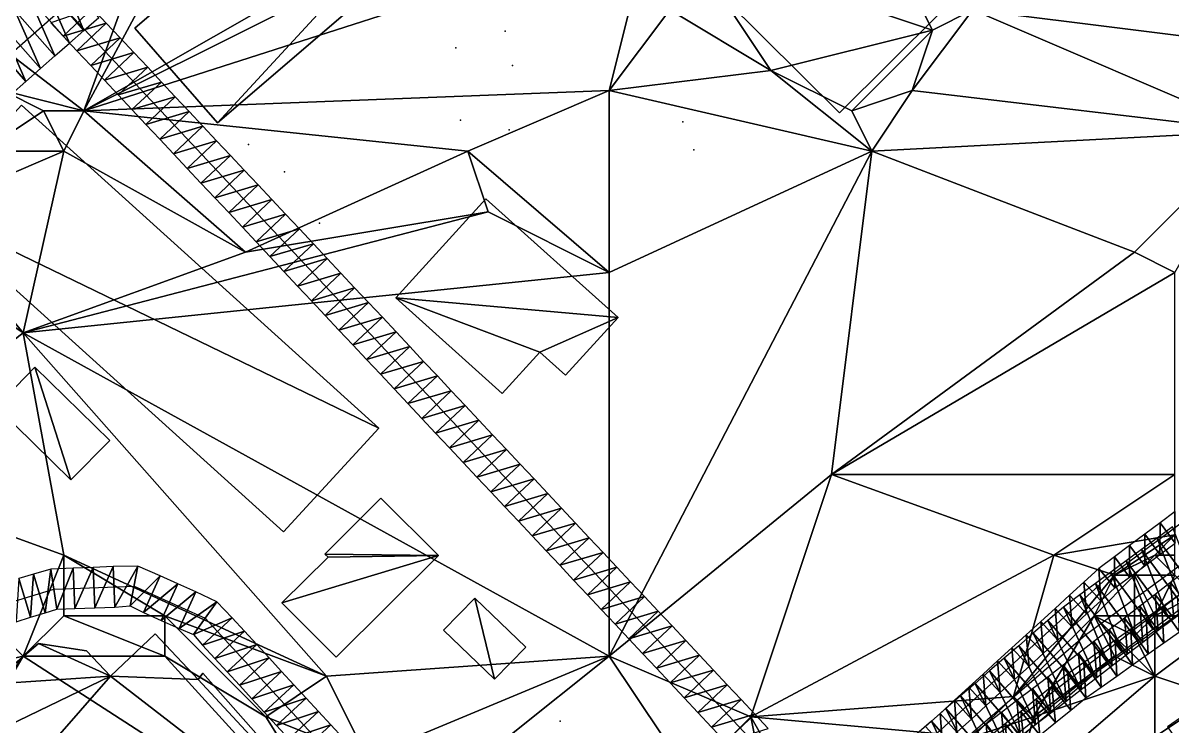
# Model space of a CAD drawing. Header units: metres. Extents: x -1103 to 901, y -902 to 905.
# Drawn here: x -534 to -420.3, y 9.1 to 78.7 of the extents above; entities that cross this region are included whole.
import ezdxf

# ---------------------------------------------------------------- set-up
doc = ezdxf.new("R2010")
doc.units = ezdxf.units.M
for name, color, linetype in [('OSM_BUILDING_FOOTPRINTS', 7, 'CONTINUOUS'), ('OSM_BUILDING_ROOFS', 1, 'CONTINUOUS'), ('OSM_BUILDING_WALLS', 8, 'CONTINUOUS'), ('OSM_PATH_AXES', 30, 'CONTINUOUS'), ('OSM_PATH_SURFACE', 30, 'CONTINUOUS'), ('OSM_ROAD_AXES', 2, 'CONTINUOUS'), ('OSM_ROAD_SURFACE', 9, 'CONTINUOUS'), ('OSM_TERRAIN', 3, 'CONTINUOUS'), ('OSM_TREES', 3, 'CONTINUOUS')]:
    doc.layers.add(name, color=color, linetype=linetype)

msp = doc.modelspace()

# ---------------------------------------------------------------- linework, layer by layer
at = {"layer": 'OSM_BUILDING_FOOTPRINTS'}
for points in [[(-522.95, 78.2, 11.95), (-442.31, 147.39, 11.95), (-434.38, 138.27, 11.95), (-438.12, 135.07, 11.95), (-439.99, 137.23, 11.95), (-448.22, 130.17, 11.95), (-436.09, 116.23, 11.95), (-447.84, 106.15, 11.95), (-452.9, 111.98, 11.95), (-450.34, 114.18, 11.95), (-451.71, 115.75, 11.95), (-453.99, 113.8, 11.95), (-457.71, 118.08, 11.95), (-476.11, 102.28, 11.95), (-472.52, 98.16, 11.95), (-479.51, 92.16, 11.95), (-482.96, 96.12, 11.95), (-514.79, 68.82, 11.95), (-522.95, 78.2, 11.95)], [(-453.21, 69.81, 13.24), (-468.44, 84.97, 13.24), (-458.51, 94.82, 13.24), (-443.28, 79.66, 13.24), (-453.21, 69.81, 13.24)], [(-534.18, 70.55, 12.48), (-498.82, 38.57, 12.48), (-508.25, 28.3, 12.48), (-543.6, 60.27, 12.48), (-534.18, 70.55, 12.48)], [(-488.23, 61.28, 12.89), (-475.13, 49.52, 12.89), (-480.32, 43.81, 12.89), (-482.88, 46.11, 12.89), (-486.61, 42.02, 12.89), (-497.14, 51.48, 12.89), (-488.23, 61.28, 12.89)], [(-536.7, 40.7, 12.96), (-532.85, 44.6, 12.96), (-525.44, 37.34, 12.96), (-529.3, 33.46, 12.96), (-536.7, 40.7, 12.96)], [(-498.6, 31.63, 13), (-492.89, 25.95, 13), (-503.04, 15.91, 13), (-508.4, 21.26, 13), (-503.83, 25.8, 13), (-504.16, 26.11, 13), (-498.6, 31.63, 13)], [(-492.4, 18.58, 13), (-489.31, 21.75, 13), (-484.26, 16.9, 13), (-487.35, 13.73, 13), (-492.4, 18.58, 13)], [(-516.68, 13.67, 13.57), (-516.23, 14.32, 13.57), (-495.73, -8.89, 13.57), (-517.86, -27.79, 13.57), (-541.62, -0.64, 13.57), (-536.65, 3.7, 13.57), (-535.71, 2.64, 13.57), (-534.06, 4.08, 13.57), (-537.62, 8.09, 13.57), (-537.2, 13.23, 13.57), (-532.5, 17.24, 13.57), (-527.75, 16.53, 13.57), (-525.36, 14.02, 13.57), (-520.93, 18.19, 13.57), (-516.68, 13.67, 13.57)]]:
    msp.add_polyline3d(points, close=True, dxfattribs=at)
at = {"layer": 'OSM_BUILDING_ROOFS'}
for points in [[(-442.31, 147.39, 20.35), (-522.95, 78.2, 20.35), (-514.79, 68.82, 20.35)], [(-442.31, 147.39, 20.35), (-514.79, 68.82, 20.35), (-482.96, 96.12, 20.35)], [(-468.44, 84.97, 18.44), (-453.21, 69.81, 18.44), (-443.28, 79.66, 18.44)], [(-498.82, 38.57, 24.08), (-534.18, 70.55, 24.08), (-543.6, 60.27, 24.08)], [(-475.13, 49.52, 24.49), (-488.23, 61.28, 24.49), (-497.14, 51.48, 24.49)], [(-498.82, 38.57, 24.08), (-543.6, 60.27, 24.08), (-508.25, 28.3, 24.08)], [(-497.14, 51.48, 24.49), (-486.61, 42.02, 24.49), (-482.88, 46.11, 24.49)], [(-482.88, 46.11, 24.49), (-475.13, 49.52, 24.49), (-497.14, 51.48, 24.49)], [(-482.88, 46.11, 24.49), (-480.32, 43.81, 24.49), (-475.13, 49.52, 24.49)], [(-532.85, 44.6, 22.96), (-536.7, 40.7, 22.96), (-529.3, 33.46, 22.96)], [(-532.85, 44.6, 22.96), (-529.3, 33.46, 22.96), (-525.44, 37.34, 22.96)], [(-492.89, 25.95, 18.2), (-498.6, 31.63, 18.2), (-504.16, 26.11, 18.2)], [(-492.89, 25.95, 18.2), (-503.83, 25.8, 18.2), (-508.4, 21.26, 18.2)], [(-492.89, 25.95, 18.2), (-508.4, 21.26, 18.2), (-503.04, 15.91, 18.2)], [(-492.89, 25.95, 18.2), (-504.16, 26.11, 18.2), (-503.83, 25.8, 18.2)], [(-489.31, 21.75, 18.2), (-492.4, 18.58, 18.2), (-487.35, 13.73, 18.2)], [(-489.31, 21.75, 18.2), (-487.35, 13.73, 18.2), (-484.26, 16.9, 18.2)], [(-408.41, 2.37, 17.95), (-394.68, 19.44, 17.95), (-436.42, -4.21, 17.95)], [(-525.36, 14.02, 21.98), (-532.5, 17.24, 21.98), (-537.2, 13.23, 21.98)], [(-525.36, 14.02, 21.98), (-527.75, 16.53, 21.98), (-532.5, 17.24, 21.98)], [(-516.68, 13.67, 21.98), (-520.93, 18.19, 21.98), (-525.36, 14.02, 21.98)], [(-525.36, 14.02, 21.98), (-537.2, 13.23, 21.98), (-537.62, 8.09, 21.98)], [(-525.36, 14.02, 21.98), (-537.62, 8.09, 21.98), (-534.06, 4.08, 21.98)], [(-495.73, -8.89, 21.98), (-525.36, 14.02, 21.98), (-534.06, 4.08, 21.98)], [(-495.73, -8.89, 21.98), (-516.68, 13.67, 21.98), (-525.36, 14.02, 21.98)], [(-495.73, -8.89, 21.98), (-516.23, 14.32, 21.98), (-516.68, 13.67, 21.98)]]:
    msp.add_3dface(points, dxfattribs=at)
at = {"layer": 'OSM_BUILDING_WALLS'}
for points in [[(-442.31, 147.39, 11.95), (-522.95, 78.2, 11.95), (-522.95, 78.2, 20.35)], [(-442.31, 147.39, 11.95), (-522.95, 78.2, 20.35), (-442.31, 147.39, 20.35)], [(-514.79, 68.82, 11.95), (-482.96, 96.12, 11.95), (-482.96, 96.12, 20.35)], [(-514.79, 68.82, 11.95), (-482.96, 96.12, 20.35), (-514.79, 68.82, 20.35)], [(-468.44, 84.97, 13.24), (-453.21, 69.81, 13.24), (-453.21, 69.81, 18.44)], [(-468.44, 84.97, 13.24), (-453.21, 69.81, 18.44), (-468.44, 84.97, 18.44)], [(-453.21, 69.81, 13.24), (-443.28, 79.66, 13.24), (-443.28, 79.66, 18.44)], [(-453.21, 69.81, 13.24), (-443.28, 79.66, 18.44), (-453.21, 69.81, 18.44)], [(-522.95, 78.2, 11.95), (-514.79, 68.82, 11.95), (-514.79, 68.82, 20.35)], [(-522.95, 78.2, 11.95), (-514.79, 68.82, 20.35), (-522.95, 78.2, 20.35)], [(-498.82, 38.57, 12.48), (-534.18, 70.55, 12.48), (-534.18, 70.55, 24.08)], [(-498.82, 38.57, 12.48), (-534.18, 70.55, 24.08), (-498.82, 38.57, 24.08)], [(-488.23, 61.28, 12.89), (-497.14, 51.48, 12.89), (-497.14, 51.48, 24.49)], [(-488.23, 61.28, 12.89), (-497.14, 51.48, 24.49), (-488.23, 61.28, 24.49)], [(-475.13, 49.52, 12.89), (-488.23, 61.28, 12.89), (-488.23, 61.28, 24.49)], [(-475.13, 49.52, 12.89), (-488.23, 61.28, 24.49), (-475.13, 49.52, 24.49)], [(-543.6, 60.27, 12.48), (-508.25, 28.3, 12.48), (-508.25, 28.3, 24.08)], [(-543.6, 60.27, 12.48), (-508.25, 28.3, 24.08), (-543.6, 60.27, 24.08)], [(-497.14, 51.48, 12.89), (-486.61, 42.02, 12.89), (-486.61, 42.02, 24.49)], [(-497.14, 51.48, 12.89), (-486.61, 42.02, 24.49), (-497.14, 51.48, 24.49)], [(-480.32, 43.81, 12.89), (-475.13, 49.52, 12.89), (-475.13, 49.52, 24.49)], [(-480.32, 43.81, 12.89), (-475.13, 49.52, 24.49), (-480.32, 43.81, 24.49)], [(-486.61, 42.02, 12.89), (-482.88, 46.11, 12.89), (-482.88, 46.11, 24.49)], [(-486.61, 42.02, 12.89), (-482.88, 46.11, 24.49), (-486.61, 42.02, 24.49)], [(-482.88, 46.11, 12.89), (-480.32, 43.81, 12.89), (-480.32, 43.81, 24.49)], [(-482.88, 46.11, 12.89), (-480.32, 43.81, 24.49), (-482.88, 46.11, 24.49)], [(-532.85, 44.6, 12.96), (-536.7, 40.7, 12.96), (-536.7, 40.7, 22.96)], [(-532.85, 44.6, 12.96), (-536.7, 40.7, 22.96), (-532.85, 44.6, 22.96)], [(-525.44, 37.34, 12.96), (-532.85, 44.6, 12.96), (-532.85, 44.6, 22.96)], [(-525.44, 37.34, 12.96), (-532.85, 44.6, 22.96), (-525.44, 37.34, 22.96)], [(-536.7, 40.7, 12.96), (-529.3, 33.46, 12.96), (-529.3, 33.46, 22.96)], [(-536.7, 40.7, 12.96), (-529.3, 33.46, 22.96), (-536.7, 40.7, 22.96)], [(-508.25, 28.3, 12.48), (-498.82, 38.57, 12.48), (-498.82, 38.57, 24.08)], [(-508.25, 28.3, 12.48), (-498.82, 38.57, 24.08), (-508.25, 28.3, 24.08)], [(-529.3, 33.46, 12.96), (-525.44, 37.34, 12.96), (-525.44, 37.34, 22.96)], [(-529.3, 33.46, 12.96), (-525.44, 37.34, 22.96), (-529.3, 33.46, 22.96)], [(-498.6, 31.63, 13), (-504.16, 26.11, 13), (-504.16, 26.11, 18.2)], [(-498.6, 31.63, 13), (-504.16, 26.11, 18.2), (-498.6, 31.63, 18.2)], [(-492.89, 25.95, 13), (-498.6, 31.63, 13), (-498.6, 31.63, 18.2)], [(-492.89, 25.95, 13), (-498.6, 31.63, 18.2), (-492.89, 25.95, 18.2)], [(-503.83, 25.8, 13), (-508.4, 21.26, 13), (-508.4, 21.26, 18.2)], [(-503.83, 25.8, 13), (-508.4, 21.26, 18.2), (-503.83, 25.8, 18.2)], [(-504.16, 26.11, 13), (-503.83, 25.8, 13), (-503.83, 25.8, 18.2)], [(-504.16, 26.11, 13), (-503.83, 25.8, 18.2), (-504.16, 26.11, 18.2)], [(-503.04, 15.91, 13), (-492.89, 25.95, 13), (-492.89, 25.95, 18.2)], [(-503.04, 15.91, 13), (-492.89, 25.95, 18.2), (-503.04, 15.91, 18.2)], [(-489.31, 21.75, 13), (-492.4, 18.58, 13), (-492.4, 18.58, 18.2)], [(-489.31, 21.75, 13), (-492.4, 18.58, 18.2), (-489.31, 21.75, 18.2)], [(-484.26, 16.9, 13), (-489.31, 21.75, 13), (-489.31, 21.75, 18.2)], [(-484.26, 16.9, 13), (-489.31, 21.75, 18.2), (-484.26, 16.9, 18.2)], [(-508.4, 21.26, 13), (-503.04, 15.91, 13), (-503.04, 15.91, 18.2)], [(-508.4, 21.26, 13), (-503.04, 15.91, 18.2), (-508.4, 21.26, 18.2)], [(-394.68, 19.44, 12.75), (-436.42, -4.21, 12.75), (-436.42, -4.21, 17.95)], [(-394.68, 19.44, 12.75), (-436.42, -4.21, 17.95), (-394.68, 19.44, 17.95)], [(-492.4, 18.58, 13), (-487.35, 13.73, 13), (-487.35, 13.73, 18.2)], [(-492.4, 18.58, 13), (-487.35, 13.73, 18.2), (-492.4, 18.58, 18.2)], [(-532.5, 17.24, 13.57), (-537.2, 13.23, 13.57), (-537.2, 13.23, 21.98)], [(-532.5, 17.24, 13.57), (-537.2, 13.23, 21.98), (-532.5, 17.24, 21.98)], [(-527.75, 16.53, 13.57), (-532.5, 17.24, 13.57), (-532.5, 17.24, 21.98)], [(-527.75, 16.53, 13.57), (-532.5, 17.24, 21.98), (-527.75, 16.53, 21.98)], [(-520.93, 18.19, 13.57), (-525.36, 14.02, 13.57), (-525.36, 14.02, 21.98)], [(-520.93, 18.19, 13.57), (-525.36, 14.02, 21.98), (-520.93, 18.19, 21.98)], [(-516.68, 13.67, 13.57), (-520.93, 18.19, 13.57), (-520.93, 18.19, 21.98)], [(-516.68, 13.67, 13.57), (-520.93, 18.19, 21.98), (-516.68, 13.67, 21.98)], [(-525.36, 14.02, 13.57), (-527.75, 16.53, 13.57), (-527.75, 16.53, 21.98)], [(-525.36, 14.02, 13.57), (-527.75, 16.53, 21.98), (-525.36, 14.02, 21.98)], [(-487.35, 13.73, 13), (-484.26, 16.9, 13), (-484.26, 16.9, 18.2)], [(-487.35, 13.73, 13), (-484.26, 16.9, 18.2), (-487.35, 13.73, 18.2)], [(-516.23, 14.32, 13.57), (-516.68, 13.67, 13.57), (-516.68, 13.67, 21.98)], [(-516.23, 14.32, 13.57), (-516.68, 13.67, 21.98), (-516.23, 14.32, 21.98)], [(-495.73, -8.89, 13.57), (-516.23, 14.32, 13.57), (-516.23, 14.32, 21.98)], [(-495.73, -8.89, 13.57), (-516.23, 14.32, 21.98), (-495.73, -8.89, 21.98)]]:
    msp.add_3dface(points, dxfattribs=at)
at = {"layer": 'OSM_PATH_AXES'}
msp.add_polyline3d([(-548.51, -72.53, 13.4), (-535.73, -72.07, 13.83), (-525.97, -64.33, 14.43), (-516.05, -57.01, 14.82), (-494.29, -38.33, 14.57), (-489.23, -33.99, 14.71), (-467.8, -14.57, 15.04), (-453.21, -0.57, 15.33), (-448.12, 4.19, 15.8), (-426.75, 23.71, 18.02), (-407.18, 38.26, 20.32), (-396.51, 48.05, 20.42), (-373.48, 68.11, 17.37), (-369.84, 66.99, 16.96), (-364.45, 59.15, 16.18), (-341.8, 70.06, 13.16)], dxfattribs=at)
at = {"layer": 'OSM_PATH_SURFACE'}
for points in [[(-419.98, 27.18, 18.9), (-419.97, 30.31, 19.36), (-421.47, 29.19, 19.12)], [(-421.49, 26.06, 18.72), (-421.47, 29.19, 19.12), (-422.98, 28.07, 18.88)], [(-421.49, 26.06, 18.72), (-419.98, 27.18, 18.9), (-421.47, 29.19, 19.12)], [(-422.99, 24.95, 18.39), (-422.98, 28.07, 18.88), (-424.49, 26.95, 18.64)], [(-422.99, 24.95, 18.39), (-421.49, 26.06, 18.72), (-422.98, 28.07, 18.88)], [(-424.5, 23.82, 18.03), (-424.49, 26.95, 18.64), (-425.99, 25.83, 18.39)], [(-424.5, 23.82, 18.03), (-422.99, 24.95, 18.39), (-424.49, 26.95, 18.64)], [(-425.95, 22.75, 17.91), (-425.99, 25.83, 18.39), (-427.55, 24.67, 18.14)], [(-425.95, 22.75, 17.91), (-424.5, 23.82, 18.03), (-425.99, 25.83, 18.39)], [(-427.33, 21.48, 17.76), (-427.55, 24.67, 18.14), (-429.02, 23.33, 17.96)], [(-427.33, 21.48, 17.76), (-425.95, 22.75, 17.91), (-427.55, 24.67, 18.14)], [(-428.76, 20.18, 17.66), (-429.02, 23.33, 17.96), (-430.44, 22.03, 17.8)], [(-428.76, 20.18, 17.66), (-427.33, 21.48, 17.76), (-429.02, 23.33, 17.96)], [(-430.18, 18.88, 17.56), (-430.44, 22.03, 17.8), (-431.87, 20.73, 17.64)], [(-430.18, 18.88, 17.56), (-428.76, 20.18, 17.66), (-430.44, 22.03, 17.8)], [(-431.61, 17.58, 17.42), (-431.87, 20.73, 17.64), (-433.29, 19.43, 17.47)], [(-431.61, 17.58, 17.42), (-430.18, 18.88, 17.56), (-431.87, 20.73, 17.64)], [(-433.03, 16.28, 17.25), (-433.29, 19.43, 17.47), (-434.72, 18.12, 17.31)], [(-433.03, 16.28, 17.25), (-431.61, 17.58, 17.42), (-433.29, 19.43, 17.47)], [(-434.45, 14.98, 17.09), (-434.72, 18.12, 17.31), (-436.14, 16.82, 17.16)], [(-434.45, 14.98, 17.09), (-433.03, 16.28, 17.25), (-434.72, 18.12, 17.31)], [(-435.88, 13.68, 16.93), (-436.14, 16.82, 17.16), (-437.56, 15.52, 17)], [(-435.88, 13.68, 16.93), (-434.45, 14.98, 17.09), (-436.14, 16.82, 17.16)], [(-437.3, 12.38, 16.77), (-437.56, 15.52, 17), (-438.99, 14.22, 16.84)], [(-437.3, 12.38, 16.77), (-435.88, 13.68, 16.93), (-437.56, 15.52, 17)], [(-438.73, 11.07, 16.64), (-438.99, 14.22, 16.84), (-440.41, 12.92, 16.69)], [(-438.73, 11.07, 16.64), (-437.3, 12.38, 16.77), (-438.99, 14.22, 16.84)], [(-440.15, 9.77, 16.51), (-440.41, 12.92, 16.69), (-441.84, 11.62, 16.53)], [(-440.15, 9.77, 16.51), (-438.73, 11.07, 16.64), (-440.41, 12.92, 16.69)], [(-441.58, 8.47, 16.38), (-441.84, 11.62, 16.53), (-443.26, 10.32, 16.4)], [(-441.58, 8.47, 16.38), (-440.15, 9.77, 16.51), (-441.84, 11.62, 16.53)], [(-443, 7.17, 16.25), (-443.26, 10.32, 16.4), (-444.69, 9.02, 16.28)], [(-443, 7.17, 16.25), (-441.58, 8.47, 16.38), (-443.26, 10.32, 16.4)], [(-419.12, 10.11, 16.14), (-420.73, 8.99, 16.03), (-419.31, 6.93, 15.96)]]:
    msp.add_3dface(points, dxfattribs=at)
at = {"layer": 'OSM_ROAD_AXES'}
for points in [[(-442.15, 156.58, 13.49), (-452.39, 147.75, 13.94), (-489.98, 114.88, 14.14), (-529.97, 80.22, 14.08), (-551.54, 61.32, 13.99), (-625.73, -3.3, 14.55)], [(-568.43, 108.56, 15.08), (-552.22, 95.65, 14.29), (-529.97, 80.22, 14.08), (-461.68, 7.43, 15.48), (-453.21, -0.57, 15.33), (-451.89, -1.8, 15.32), (-451.08, -2.58, 15.32)], [(-695.41, -235.67, 11.15), (-620.45, -163.06, 12.95), (-614.42, -157.35, 13.24), (-570.89, -116.19, 10.76), (-535.42, -82.49, 12.65), (-529.87, -79.48, 12.67), (-493.32, -39.56, 14.48), (-451.89, -1.8, 15.32), (-428.86, 18.12, 17.34), (-402.91, 37.22, 20.81)], [(-548.73, -73.82, 13.3), (-543.33, -78.6, 13.02), (-529.87, -79.48, 12.67), (-512.74, -62.23, 13.92), (-493.82, -44.8, 14.01), (-465.73, -18.07, 15.01), (-446.6, -0.56, 15.63), (-429.71, 13.06, 17.18), (-414.23, 24, 18.47)], [(-418, 23.25, 18.52), (-448.42, -0.11, 15.56), (-451.08, -2.58, 15.32), (-492.45, -40.9, 14.36), (-515.34, -62.09, 13.9), (-523.29, -69.45, 13.52), (-529.87, -79.48, 12.67), (-535.42, -82.49, 12.65), (-540.51, -81.86, 12.86), (-546.34, -77.05, 13), (-553.11, -70.32, 14.11)], [(-515.39, -34.47, 15.97), (-519.92, -34.28, 15.98), (-523.11, -33.4, 15.95), (-527.41, -30.08, 15.91), (-542.01, -12.42, 15.91), (-544.24, -7.62, 15.94), (-545.79, 1.14, 15.72), (-546.68, 6.72, 15.8), (-545.8, 11.16, 15.87), (-542.53, 16.09, 15.84), (-536.75, 20.88, 15.7), (-530.97, 22.64, 15.57), (-523.03, 22.93, 15.3), (-516, 19.76, 15.2), (-505.02, 7.84, 15.4), (-495.46, -2.7, 15.84), (-489.76, -8.74, 15.91), (-483.98, -15.28, 15.77)]]:
    msp.add_polyline3d(points, dxfattribs=at)
at = {"layer": 'OSM_ROAD_SURFACE'}
for points in [[(-530.46, 83.77, 14.12), (-531.94, 82.48, 14.12), (-528, 77.96, 14.14)], [(-530.46, 83.77, 14.12), (-528, 77.96, 14.14), (-526.52, 79.24, 14.13)], [(-531.94, 82.48, 14.12), (-533.39, 81.22, 14.13), (-529.43, 76.7, 14.15)], [(-531.94, 82.48, 14.12), (-529.43, 76.7, 14.15), (-528, 77.96, 14.14)], [(-533.39, 81.22, 14.13), (-534.82, 79.95, 14.14), (-530.87, 75.44, 14.16)], [(-533.39, 81.22, 14.13), (-530.87, 75.44, 14.16), (-529.43, 76.7, 14.15)], [(-534.82, 79.95, 14.14), (-536.26, 78.69, 14.14), (-532.31, 74.18, 14.16)], [(-534.82, 79.95, 14.14), (-532.31, 74.18, 14.16), (-530.87, 75.44, 14.16)], [(-531.28, 78.71, 14.14), (-530.06, 77.39, 14.15), (-527.15, 80.13, 14.13)], [(-530.06, 77.39, 14.15), (-525.78, 78.68, 14.14), (-527.15, 80.13, 14.13)], [(-536.26, 78.69, 14.14), (-537.7, 77.44, 14.15), (-533.75, 72.92, 14.13)], [(-536.26, 78.69, 14.14), (-533.75, 72.92, 14.13), (-532.31, 74.18, 14.16)], [(-530.06, 77.39, 14.15), (-528.7, 75.94, 14.15), (-525.78, 78.68, 14.14)], [(-528.7, 75.94, 14.15), (-524.41, 77.22, 14.18), (-525.78, 78.68, 14.14)], [(-537.7, 77.44, 14.15), (-535.18, 71.66, 14.16), (-533.75, 72.92, 14.13)], [(-528.7, 75.94, 14.15), (-527.33, 74.48, 14.16), (-524.41, 77.22, 14.18)], [(-527.33, 74.48, 14.16), (-523.05, 75.77, 14.18), (-524.41, 77.22, 14.18)], [(-527.33, 74.48, 14.16), (-525.97, 73.03, 14.19), (-523.05, 75.77, 14.18)], [(-525.97, 73.03, 14.19), (-521.68, 74.31, 14.17), (-523.05, 75.77, 14.18)], [(-525.97, 73.03, 14.19), (-524.6, 71.57, 14.18), (-521.68, 74.31, 14.17)], [(-524.6, 71.57, 14.18), (-520.32, 72.85, 14.18), (-521.68, 74.31, 14.17)], [(-524.6, 71.57, 14.18), (-523.24, 70.12, 14.17), (-520.32, 72.85, 14.18)], [(-523.24, 70.12, 14.17), (-518.95, 71.4, 14.17), (-520.32, 72.85, 14.18)], [(-523.24, 70.12, 14.17), (-521.87, 68.66, 14.23), (-518.95, 71.4, 14.17)], [(-521.87, 68.66, 14.23), (-517.59, 69.94, 14.17), (-518.95, 71.4, 14.17)], [(-521.87, 68.66, 14.23), (-520.5, 67.2, 14.29), (-517.59, 69.94, 14.17)], [(-520.5, 67.2, 14.29), (-516.22, 68.49, 14.23), (-517.59, 69.94, 14.17)], [(-520.5, 67.2, 14.29), (-519.14, 65.75, 14.35), (-516.22, 68.49, 14.23)], [(-519.14, 65.75, 14.35), (-514.86, 67.03, 14.29), (-516.22, 68.49, 14.23)], [(-519.14, 65.75, 14.35), (-517.77, 64.29, 14.41), (-514.86, 67.03, 14.29)], [(-517.77, 64.29, 14.41), (-513.49, 65.57, 14.35), (-514.86, 67.03, 14.29)], [(-517.77, 64.29, 14.41), (-516.41, 62.84, 14.47), (-513.49, 65.57, 14.35)], [(-516.41, 62.84, 14.47), (-512.12, 64.12, 14.41), (-513.49, 65.57, 14.35)], [(-516.41, 62.84, 14.47), (-515.04, 61.38, 14.53), (-512.12, 64.12, 14.41)], [(-515.04, 61.38, 14.53), (-510.76, 62.66, 14.47), (-512.12, 64.12, 14.41)], [(-515.04, 61.38, 14.53), (-513.67, 59.93, 14.59), (-510.76, 62.66, 14.47)], [(-513.67, 59.93, 14.59), (-509.39, 61.21, 14.53), (-510.76, 62.66, 14.47)], [(-513.67, 59.93, 14.59), (-512.31, 58.47, 14.65), (-509.39, 61.21, 14.53)], [(-512.31, 58.47, 14.65), (-508.03, 59.75, 14.59), (-509.39, 61.21, 14.53)], [(-512.31, 58.47, 14.65), (-510.94, 57.01, 14.71), (-508.03, 59.75, 14.59)], [(-510.94, 57.01, 14.71), (-506.66, 58.3, 14.66), (-508.03, 59.75, 14.59)], [(-510.94, 57.01, 14.71), (-509.58, 55.56, 14.87), (-506.66, 58.3, 14.66)], [(-509.58, 55.56, 14.87), (-505.29, 56.84, 14.86), (-506.66, 58.3, 14.66)], [(-509.58, 55.56, 14.87), (-508.21, 54.1, 14.99), (-505.29, 56.84, 14.86)], [(-508.21, 54.1, 14.99), (-503.93, 55.38, 15), (-505.29, 56.84, 14.86)], [(-508.21, 54.1, 14.99), (-506.85, 52.65, 14.98), (-503.93, 55.38, 15)], [(-506.85, 52.65, 14.98), (-502.56, 53.93, 14.98), (-503.93, 55.38, 15)], [(-506.85, 52.65, 14.98), (-505.48, 51.19, 14.97), (-502.56, 53.93, 14.98)], [(-505.48, 51.19, 14.97), (-501.2, 52.47, 14.97), (-502.56, 53.93, 14.98)], [(-505.48, 51.19, 14.97), (-504.11, 49.73, 14.97), (-501.2, 52.47, 14.97)], [(-504.11, 49.73, 14.97), (-499.83, 51.02, 14.97), (-501.2, 52.47, 14.97)], [(-504.11, 49.73, 14.97), (-502.75, 48.28, 14.97), (-499.83, 51.02, 14.97)], [(-502.75, 48.28, 14.97), (-498.46, 49.56, 14.97), (-499.83, 51.02, 14.97)], [(-502.75, 48.28, 14.97), (-501.38, 46.82, 14.98), (-498.46, 49.56, 14.97)], [(-501.38, 46.82, 14.98), (-497.1, 48.1, 14.97), (-498.46, 49.56, 14.97)], [(-501.38, 46.82, 14.98), (-500.02, 45.37, 14.98), (-497.1, 48.1, 14.97)], [(-500.02, 45.37, 14.98), (-495.73, 46.65, 14.98), (-497.1, 48.1, 14.97)], [(-500.02, 45.37, 14.98), (-498.65, 43.91, 14.99), (-495.73, 46.65, 14.98)], [(-498.65, 43.91, 14.99), (-494.37, 45.19, 14.98), (-495.73, 46.65, 14.98)], [(-498.65, 43.91, 14.99), (-497.29, 42.46, 14.99), (-494.37, 45.19, 14.98)], [(-497.29, 42.46, 14.99), (-493, 43.74, 14.99), (-494.37, 45.19, 14.98)], [(-497.29, 42.46, 14.99), (-495.92, 41, 15), (-493, 43.74, 14.99)], [(-495.92, 41, 15), (-491.64, 42.28, 14.99), (-493, 43.74, 14.99)], [(-495.92, 41, 15), (-494.55, 39.54, 15), (-491.64, 42.28, 14.99)], [(-494.55, 39.54, 15), (-490.27, 40.83, 15), (-491.64, 42.28, 14.99)], [(-494.55, 39.54, 15), (-493.19, 38.09, 15), (-490.27, 40.83, 15)], [(-493.19, 38.09, 15), (-488.9, 39.37, 15), (-490.27, 40.83, 15)], [(-493.19, 38.09, 15), (-491.82, 36.63, 15.01), (-488.9, 39.37, 15)], [(-491.82, 36.63, 15.01), (-487.54, 37.91, 15), (-488.9, 39.37, 15)], [(-491.82, 36.63, 15.01), (-490.46, 35.18, 15.01), (-487.54, 37.91, 15)], [(-490.46, 35.18, 15.01), (-486.17, 36.46, 15.01), (-487.54, 37.91, 15)], [(-490.46, 35.18, 15.01), (-489.09, 33.72, 15.02), (-486.17, 36.46, 15.01)], [(-489.09, 33.72, 15.02), (-484.81, 35, 15.01), (-486.17, 36.46, 15.01)], [(-489.09, 33.72, 15.02), (-487.72, 32.27, 15.02), (-484.81, 35, 15.01)], [(-487.72, 32.27, 15.02), (-483.44, 33.55, 15.02), (-484.81, 35, 15.01)], [(-487.72, 32.27, 15.02), (-486.36, 30.81, 15.03), (-483.44, 33.55, 15.02)], [(-486.36, 30.81, 15.03), (-482.07, 32.09, 15.02), (-483.44, 33.55, 15.02)], [(-486.36, 30.81, 15.03), (-484.99, 29.35, 15.03), (-482.07, 32.09, 15.02)], [(-484.99, 29.35, 15.03), (-480.71, 30.64, 15.03), (-482.07, 32.09, 15.02)], [(-484.99, 29.35, 15.03), (-483.63, 27.9, 15.03), (-480.71, 30.64, 15.03)], [(-483.63, 27.9, 15.03), (-479.34, 29.18, 15.03), (-480.71, 30.64, 15.03)], [(-483.63, 27.9, 15.03), (-482.26, 26.44, 15.04), (-479.34, 29.18, 15.03)], [(-482.26, 26.44, 15.04), (-477.98, 27.72, 15.03), (-479.34, 29.18, 15.03)], [(-417.63, 22.05, 18.61), (-420.25, 28.81, 19.13), (-421.78, 27.68, 18.89)], [(-482.26, 26.44, 15.04), (-480.89, 24.99, 15.04), (-477.98, 27.72, 15.03)], [(-480.89, 24.99, 15.04), (-476.61, 26.27, 15.04), (-477.98, 27.72, 15.03)], [(-419.15, 20.92, 18.31), (-421.78, 27.68, 18.89), (-423.3, 26.56, 18.64)], [(-419.15, 20.92, 18.31), (-417.63, 22.05, 18.61), (-421.78, 27.68, 18.89)], [(-480.89, 24.99, 15.04), (-479.53, 23.53, 15.05), (-476.61, 26.27, 15.04)], [(-479.53, 23.53, 15.05), (-475.25, 24.81, 15.09), (-476.61, 26.27, 15.04)], [(-420.68, 19.8, 18.01), (-423.3, 26.56, 18.64), (-424.83, 25.44, 18.39)], [(-420.68, 19.8, 18.01), (-419.15, 20.92, 18.31), (-423.3, 26.56, 18.64)], [(-422.21, 18.68, 17.83), (-424.83, 25.44, 18.39), (-426.36, 24.31, 18.14)], [(-422.21, 18.68, 17.83), (-420.68, 19.8, 18.01), (-424.83, 25.44, 18.39)], [(-533.27, 19.84, 15.82), (-532.99, 24.11, 15.56), (-534.44, 23.67, 15.59)], [(-533.27, 19.84, 15.82), (-531.83, 20.28, 15.75), (-532.99, 24.11, 15.56)], [(-531.83, 20.28, 15.75), (-531.26, 24.61, 15.54), (-532.99, 24.11, 15.56)], [(-531.83, 20.28, 15.75), (-530.67, 20.66, 15.63), (-531.26, 24.61, 15.54)], [(-530.67, 20.66, 15.63), (-529.06, 24.71, 15.45), (-531.26, 24.61, 15.54)], [(-530.67, 20.66, 15.63), (-528.91, 20.71, 15.53), (-529.06, 24.71, 15.45)], [(-528.91, 20.71, 15.53), (-527.07, 24.78, 15.41), (-529.06, 24.71, 15.45)], [(-528.91, 20.71, 15.53), (-526.92, 20.79, 15.47), (-527.07, 24.78, 15.41)], [(-526.92, 20.79, 15.47), (-525.09, 24.86, 15.35), (-527.07, 24.78, 15.41)], [(-526.92, 20.79, 15.47), (-524.94, 20.86, 15.42), (-525.09, 24.86, 15.35)], [(-524.94, 20.86, 15.42), (-522.65, 24.9, 15.29), (-525.09, 24.86, 15.35)], [(-524.94, 20.86, 15.42), (-523.41, 20.97, 15.37), (-522.65, 24.9, 15.29)], [(-523.41, 20.97, 15.37), (-520.45, 23.96, 15.26), (-522.65, 24.9, 15.29)], [(-523.41, 20.97, 15.37), (-522.09, 20.32, 15.35), (-520.45, 23.96, 15.26)], [(-522.09, 20.32, 15.35), (-518.69, 23.17, 15.23), (-520.45, 23.96, 15.26)], [(-479.53, 23.53, 15.05), (-478.16, 22.07, 15.05), (-475.25, 24.81, 15.09)], [(-478.16, 22.07, 15.05), (-473.88, 23.36, 15.17), (-475.25, 24.81, 15.09)], [(-423.73, 17.55, 17.74), (-426.36, 24.31, 18.14), (-427.88, 23.19, 17.98)], [(-423.73, 17.55, 17.74), (-422.21, 18.68, 17.83), (-426.36, 24.31, 18.14)], [(-418.91, 24.45, 18.41), (-420.43, 23.28, 18.16), (-418.6, 20.9, 18.31)], [(-534.72, 19.4, 15.84), (-533.27, 19.84, 15.82), (-534.44, 23.67, 15.59)], [(-522.09, 20.32, 15.35), (-520.34, 19.52, 15.4), (-518.69, 23.17, 15.23)], [(-520.34, 19.52, 15.4), (-516.93, 22.38, 15.2), (-518.69, 23.17, 15.23)], [(-478.16, 22.07, 15.05), (-476.8, 20.62, 15.06), (-473.88, 23.36, 15.17)], [(-476.8, 20.62, 15.06), (-472.51, 21.9, 15.25), (-473.88, 23.36, 15.17)], [(-425.26, 16.43, 17.43), (-427.88, 23.19, 17.98), (-429.41, 22.07, 17.82)], [(-425.26, 16.43, 17.43), (-423.73, 17.55, 17.74), (-427.88, 23.19, 17.98)], [(-420.43, 23.28, 18.16), (-421.95, 22.11, 18.06), (-420.12, 19.73, 18.01)], [(-420.43, 23.28, 18.16), (-420.12, 19.73, 18.01), (-418.6, 20.9, 18.31)], [(-520.34, 19.52, 15.4), (-518.58, 18.73, 15.3), (-516.93, 22.38, 15.2)], [(-518.58, 18.73, 15.3), (-514.84, 21.39, 15.17), (-516.93, 22.38, 15.2)], [(-476.8, 20.62, 15.06), (-475.43, 19.16, 15.09), (-472.51, 21.9, 15.25)], [(-475.43, 19.16, 15.09), (-471.15, 20.44, 15.33), (-472.51, 21.9, 15.25)], [(-426.68, 15.39, 17.49), (-429.41, 22.07, 17.82), (-431.05, 20.86, 17.66)], [(-426.68, 15.39, 17.49), (-425.26, 16.43, 17.43), (-429.41, 22.07, 17.82)], [(-421.95, 22.11, 18.06), (-423.47, 20.94, 17.82), (-421.65, 18.56, 17.82)], [(-421.95, 22.11, 18.06), (-421.65, 18.56, 17.82), (-420.12, 19.73, 18.01)], [(-419.56, 18.4, 17.84), (-419.74, 21.94, 18.32), (-421.29, 20.85, 18.09)], [(-518.58, 18.73, 15.3), (-517.16, 18.13, 15.28), (-514.84, 21.39, 15.17)], [(-517.16, 18.13, 15.28), (-513.31, 19.79, 15.18), (-514.84, 21.39, 15.17)], [(-428.01, 14.23, 17.36), (-431.05, 20.86, 17.66), (-432.59, 19.52, 17.48)], [(-428.01, 14.23, 17.36), (-426.68, 15.39, 17.49), (-431.05, 20.86, 17.66)], [(-423.47, 20.94, 17.82), (-424.99, 19.77, 17.62), (-423.17, 17.39, 17.7)], [(-423.47, 20.94, 17.82), (-423.17, 17.39, 17.7), (-421.65, 18.56, 17.82)], [(-421.11, 17.3, 17.66), (-421.29, 20.85, 18.09), (-422.84, 19.75, 17.87)], [(-421.11, 17.3, 17.66), (-419.56, 18.4, 17.84), (-421.29, 20.85, 18.09)], [(-517.16, 18.13, 15.28), (-516.25, 17.08, 15.29), (-513.31, 19.79, 15.18)], [(-516.25, 17.08, 15.29), (-512.09, 18.46, 15.18), (-513.31, 19.79, 15.18)], [(-475.43, 19.16, 15.09), (-474.07, 17.71, 15.17), (-471.15, 20.44, 15.33)], [(-474.07, 17.71, 15.17), (-469.78, 18.99, 15.37), (-471.15, 20.44, 15.33)], [(-429.45, 12.99, 17.21), (-432.59, 19.52, 17.48), (-434.03, 18.28, 17.32)], [(-429.45, 12.99, 17.21), (-428.01, 14.23, 17.36), (-432.59, 19.52, 17.48)], [(-424.99, 19.77, 17.62), (-426.51, 18.6, 17.43), (-424.69, 16.22, 17.37)], [(-424.99, 19.77, 17.62), (-424.69, 16.22, 17.37), (-423.17, 17.39, 17.7)], [(-422.65, 16.21, 17.52), (-422.84, 19.75, 17.87), (-424.38, 18.66, 17.74)], [(-422.65, 16.21, 17.52), (-421.11, 17.3, 17.66), (-422.84, 19.75, 17.87)], [(-516.25, 17.08, 15.29), (-515.03, 15.76, 15.29), (-512.09, 18.46, 15.18)], [(-515.03, 15.76, 15.29), (-510.87, 17.14, 15.18), (-512.09, 18.46, 15.18)], [(-474.07, 17.71, 15.17), (-472.7, 16.25, 15.21), (-469.78, 18.99, 15.37)], [(-472.7, 16.25, 15.21), (-468.42, 17.53, 15.4), (-469.78, 18.99, 15.37)], [(-430.89, 11.74, 17.06), (-434.03, 18.28, 17.32), (-435.47, 17.03, 17.17)], [(-430.89, 11.74, 17.06), (-429.45, 12.99, 17.21), (-434.03, 18.28, 17.32)], [(-426.51, 18.6, 17.43), (-428.04, 17.43, 17.44), (-426.21, 15.06, 17.44)], [(-426.51, 18.6, 17.43), (-426.21, 15.06, 17.44), (-424.69, 16.22, 17.37)], [(-424.2, 15.12, 17.4), (-424.38, 18.66, 17.74), (-425.93, 17.57, 17.42)], [(-424.2, 15.12, 17.4), (-422.65, 16.21, 17.52), (-424.38, 18.66, 17.74)], [(-515.03, 15.76, 15.29), (-513.81, 14.43, 15.3), (-510.87, 17.14, 15.18)], [(-513.81, 14.43, 15.3), (-509.65, 15.82, 15.17), (-510.87, 17.14, 15.18)], [(-472.7, 16.25, 15.21), (-471.33, 14.8, 15.24), (-468.42, 17.53, 15.4)], [(-471.33, 14.8, 15.24), (-467.05, 16.08, 15.44), (-468.42, 17.53, 15.4)], [(-428.04, 17.43, 17.44), (-429.56, 16.27, 17.31), (-427.73, 13.89, 17.3)], [(-428.04, 17.43, 17.44), (-427.73, 13.89, 17.3), (-426.21, 15.06, 17.44)], [(-425.75, 14.02, 17.28), (-425.93, 17.57, 17.42), (-427.48, 16.47, 17.46)], [(-425.75, 14.02, 17.28), (-424.2, 15.12, 17.4), (-425.93, 17.57, 17.42)], [(-471.33, 14.8, 15.24), (-469.97, 13.34, 15.28), (-467.05, 16.08, 15.44)], [(-469.97, 13.34, 15.28), (-465.69, 14.62, 15.47), (-467.05, 16.08, 15.44)], [(-432.33, 10.49, 16.92), (-435.47, 17.03, 17.17), (-436.91, 15.79, 17.02)], [(-432.33, 10.49, 16.92), (-430.89, 11.74, 17.06), (-435.47, 17.03, 17.17)], [(-429.56, 16.27, 17.31), (-431.08, 15.1, 17.18), (-429.25, 12.72, 17.17)], [(-429.56, 16.27, 17.31), (-429.25, 12.72, 17.17), (-427.73, 13.89, 17.3)], [(-427.3, 12.93, 17.16), (-427.48, 16.47, 17.46), (-429.03, 15.38, 17.33)], [(-427.3, 12.93, 17.16), (-425.75, 14.02, 17.28), (-427.48, 16.47, 17.46)], [(-513.81, 14.43, 15.3), (-512.59, 13.11, 15.3), (-509.65, 15.82, 15.17)], [(-512.59, 13.11, 15.3), (-508.43, 14.49, 15.17), (-509.65, 15.82, 15.17)], [(-433.77, 9.25, 16.83), (-436.91, 15.79, 17.02), (-438.35, 14.54, 16.86)], [(-433.77, 9.25, 16.83), (-432.33, 10.49, 16.92), (-436.91, 15.79, 17.02)], [(-431.08, 15.1, 17.18), (-432.6, 13.93, 17.05), (-430.77, 11.55, 17.03)], [(-431.08, 15.1, 17.18), (-430.77, 11.55, 17.03), (-429.25, 12.72, 17.17)], [(-428.81, 11.86, 17.04), (-429.03, 15.38, 17.33), (-430.62, 14.26, 17.2)], [(-428.81, 11.86, 17.04), (-427.3, 12.93, 17.16), (-429.03, 15.38, 17.33)], [(-512.59, 13.11, 15.3), (-511.37, 11.78, 15.31), (-508.43, 14.49, 15.17)], [(-511.37, 11.78, 15.31), (-507.21, 13.17, 15.18), (-508.43, 14.49, 15.17)], [(-469.97, 13.34, 15.28), (-468.6, 11.88, 15.35), (-465.69, 14.62, 15.47)], [(-468.6, 11.88, 15.35), (-464.32, 13.16, 15.51), (-465.69, 14.62, 15.47)], [(-435.21, 8, 16.7), (-438.35, 14.54, 16.86), (-439.79, 13.3, 16.71)], [(-435.21, 8, 16.7), (-433.77, 9.25, 16.83), (-438.35, 14.54, 16.86)], [(-432.6, 13.93, 17.05), (-434.12, 12.76, 16.92), (-432.29, 10.38, 16.91)], [(-432.6, 13.93, 17.05), (-432.29, 10.38, 16.91), (-430.77, 11.55, 17.03)], [(-430.31, 10.65, 16.94), (-430.62, 14.26, 17.2), (-432.19, 12.99, 17.06)], [(-430.31, 10.65, 16.94), (-428.81, 11.86, 17.04), (-430.62, 14.26, 17.2)], [(-511.37, 11.78, 15.31), (-510.15, 10.46, 15.31), (-507.21, 13.17, 15.18)], [(-510.15, 10.46, 15.31), (-505.99, 11.84, 15.21), (-507.21, 13.17, 15.18)], [(-468.6, 11.88, 15.35), (-467.24, 10.43, 15.43), (-464.32, 13.16, 15.51)], [(-467.24, 10.43, 15.43), (-462.95, 11.71, 15.54), (-464.32, 13.16, 15.51)], [(-436.64, 6.76, 16.54), (-439.79, 13.3, 16.71), (-441.23, 12.05, 16.56)], [(-436.64, 6.76, 16.54), (-435.21, 8, 16.7), (-439.79, 13.3, 16.71)], [(-434.12, 12.76, 16.92), (-435.64, 11.59, 16.79), (-433.81, 9.21, 16.83)], [(-434.12, 12.76, 16.92), (-433.81, 9.21, 16.83), (-432.29, 10.38, 16.91)], [(-431.84, 9.42, 16.85), (-432.19, 12.99, 17.06), (-433.73, 11.75, 16.93)], [(-431.84, 9.42, 16.85), (-430.31, 10.65, 16.94), (-432.19, 12.99, 17.06)], [(-510.15, 10.46, 15.31), (-508.93, 9.13, 15.36), (-505.99, 11.84, 15.21)], [(-508.93, 9.13, 15.36), (-504.77, 10.52, 15.29), (-505.99, 11.84, 15.21)], [(-467.24, 10.43, 15.43), (-465.87, 8.97, 15.5), (-462.95, 11.71, 15.54)], [(-465.87, 8.97, 15.5), (-461.59, 10.25, 15.59), (-462.95, 11.71, 15.54)], [(-438.08, 5.51, 16.38), (-441.23, 12.05, 16.56), (-442.67, 10.81, 16.42)], [(-438.08, 5.51, 16.38), (-436.64, 6.76, 16.54), (-441.23, 12.05, 16.56)], [(-435.64, 11.59, 16.79), (-437.16, 10.42, 16.65), (-435.33, 8.04, 16.69)], [(-435.64, 11.59, 16.79), (-435.33, 8.04, 16.69), (-433.81, 9.21, 16.83)], [(-433.38, 8.18, 16.76), (-433.73, 11.75, 16.93), (-435.26, 10.51, 16.8)], [(-433.38, 8.18, 16.76), (-431.84, 9.42, 16.85), (-433.73, 11.75, 16.93)], [(-508.93, 9.13, 15.36), (-507.71, 7.81, 15.43), (-504.77, 10.52, 15.29)], [(-507.71, 7.81, 15.43), (-503.55, 9.19, 15.37), (-504.77, 10.52, 15.29)], [(-465.87, 8.97, 15.5), (-464.5, 7.52, 15.57), (-461.59, 10.25, 15.59)], [(-464.5, 7.52, 15.57), (-460.26, 8.84, 15.57), (-461.59, 10.25, 15.59)], [(-439.52, 4.27, 16.25), (-442.67, 10.81, 16.42), (-444.1, 9.56, 16.3)], [(-439.52, 4.27, 16.25), (-438.08, 5.51, 16.38), (-442.67, 10.81, 16.42)], [(-437.16, 10.42, 16.65), (-438.68, 9.26, 16.52), (-436.86, 6.88, 16.53)], [(-437.16, 10.42, 16.65), (-436.86, 6.88, 16.53), (-435.33, 8.04, 16.69)], [(-434.91, 6.94, 16.66), (-435.26, 10.51, 16.8), (-436.8, 9.28, 16.66)], [(-434.91, 6.94, 16.66), (-433.38, 8.18, 16.76), (-435.26, 10.51, 16.8)], [(-507.71, 7.81, 15.43), (-506.5, 6.49, 15.49), (-503.55, 9.19, 15.37)], [(-506.5, 6.49, 15.49), (-502.35, 7.87, 15.46), (-503.55, 9.19, 15.37)], [(-440.96, 3.02, 16.12), (-444.1, 9.56, 16.3), (-445.54, 8.31, 16.17)], [(-440.96, 3.02, 16.12), (-439.52, 4.27, 16.25), (-444.1, 9.56, 16.3)], [(-438.68, 9.26, 16.52), (-440.2, 8.09, 16.39), (-438.38, 5.71, 16.37)], [(-438.68, 9.26, 16.52), (-438.38, 5.71, 16.37), (-436.86, 6.88, 16.53)], [(-436.45, 5.7, 16.49), (-436.8, 9.28, 16.66), (-438.33, 8.04, 16.5)], [(-436.45, 5.7, 16.49), (-434.91, 6.94, 16.66), (-436.8, 9.28, 16.66)]]:
    msp.add_3dface(points, dxfattribs=at)
at = {"layer": 'OSM_TERRAIN'}
for points in [[(-520, 92, 14.02), (-528, 70, 14.13), (-500, 122, 14.21)], [(-528, 70, 14.13), (-458, 110, 14), (-500, 122, 14.21)], [(-528, 70, 14.13), (-472, 98, 14.01), (-458, 110, 14)], [(-472, 88, 14.16), (-472, 98, 14.01), (-528, 70, 14.13)], [(-528, 70, 14.13), (-520, 92, 14.02), (-554, 90, 14.05)], [(-440, 80, 16.16), (-408, 76, 18.37), (-420, 92, 17.6)], [(-536, 72, 14.02), (-528, 70, 14.13), (-554, 90, 14.05)], [(-444, 78, 15.57), (-450, 90, 15.32), (-468, 86, 15.33)], [(-444, 78, 15.57), (-440, 80, 16.16), (-450, 90, 15.32)], [(-528, 70, 14.13), (-476, 72, 14), (-472, 88, 14.16)], [(-476, 72, 14), (-470, 80, 14.36), (-472, 88, 14.16)], [(-460, 74, 15.42), (-468, 86, 15.33), (-470, 80, 14.36)], [(-460, 74, 15.42), (-444, 78, 15.57), (-468, 86, 15.33)], [(-476, 72, 14), (-460, 74, 15.42), (-470, 80, 14.36)], [(-446, 72, 16.31), (-440, 80, 16.16), (-444, 78, 15.57)], [(-446, 72, 16.31), (-412, 68, 18.64), (-440, 80, 16.16)], [(-412, 68, 18.64), (-408, 76, 18.37), (-440, 80, 16.16)], [(-460, 74, 15.42), (-452, 70, 15.57), (-444, 78, 15.57)], [(-452, 70, 15.57), (-446, 72, 16.31), (-444, 78, 15.57)], [(-476, 72, 14), (-450, 66, 16.36), (-460, 74, 15.42)], [(-460, 74, 15.42), (-450, 66, 16.36), (-452, 70, 15.57)], [(-538, 66, 14.78), (-532, 70, 14.73), (-536, 72, 14.02)], [(-532, 70, 14.73), (-528, 70, 14.13), (-536, 72, 14.02)], [(-490, 66, 14.24), (-476, 72, 14), (-528, 70, 14.13)], [(-490, 66, 14.24), (-476, 54, 14.9), (-476, 72, 14)], [(-476, 54, 14.9), (-450, 66, 16.36), (-476, 72, 14)], [(-450, 66, 16.36), (-446, 72, 16.31), (-452, 70, 15.57)], [(-450, 66, 16.36), (-412, 68, 18.64), (-446, 72, 16.31)], [(-538, 66, 14.78), (-530, 66, 14.97), (-532, 70, 14.73)], [(-530, 66, 14.97), (-528, 70, 14.13), (-532, 70, 14.73)], [(-530, 66, 14.97), (-512, 56, 14.71), (-528, 70, 14.13)], [(-512, 56, 14.71), (-490, 66, 14.24), (-528, 70, 14.13)], [(-424, 56, 18.94), (-412, 68, 18.64), (-450, 66, 16.36)], [(-424, 56, 18.94), (-420, 54, 19.75), (-412, 68, 18.64)], [(-544, 60, 14.86), (-534, 48, 14.93), (-530, 66, 14.97)], [(-544, 60, 14.86), (-530, 66, 14.97), (-538, 66, 14.78)], [(-534, 48, 14.93), (-512, 56, 14.71), (-530, 66, 14.97)], [(-488, 60, 14.96), (-490, 66, 14.24), (-512, 56, 14.71)], [(-488, 60, 14.96), (-476, 54, 14.9), (-490, 66, 14.24)], [(-454, 34, 16.19), (-450, 66, 16.36), (-476, 16, 15.02)], [(-476, 16, 15.02), (-450, 66, 16.36), (-476, 54, 14.9)], [(-454, 34, 16.19), (-424, 56, 18.94), (-450, 66, 16.36)], [(-546, 56, 14.19), (-534, 48, 14.93), (-544, 60, 14.86)], [(-534, 48, 14.93), (-488, 60, 14.96), (-512, 56, 14.71)], [(-534, 48, 14.93), (-476, 54, 14.9), (-488, 60, 14.96)], [(-552, 34, 14.87), (-534, 48, 14.93), (-546, 56, 14.19)], [(-454, 34, 16.19), (-420, 54, 19.75), (-424, 56, 18.94)], [(-476, 16, 15.02), (-476, 54, 14.9), (-534, 48, 14.93)], [(-420, 34, 19.71), (-420, 54, 19.75), (-454, 34, 16.19)], [(-552, 34, 14.87), (-530, 26, 15.4), (-534, 48, 14.93)], [(-530, 26, 15.4), (-504, 14, 15.03), (-534, 48, 14.93)], [(-504, 14, 15.03), (-476, 16, 15.02), (-534, 48, 14.93)], [(-552, 12, 15.84), (-534, 16, 16), (-552, 34, 14.87)], [(-530, 26, 15.4), (-552, 34, 14.87), (-534, 16, 16)], [(-462, 10, 15.51), (-454, 34, 16.19), (-476, 16, 15.02)], [(-454, 34, 16.19), (-462, 10, 15.51), (-432, 26, 17.94)], [(-432, 26, 17.94), (-420, 34, 19.71), (-454, 34, 16.19)], [(-432, 26, 17.94), (-420, 28, 19), (-420, 34, 19.71)], [(-426, 24, 18.07), (-420, 28, 19), (-432, 26, 17.94)], [(-426, 24, 18.07), (-422, 26, 18.7), (-420, 28, 19)], [(-422, 26, 18.7), (-420, 26, 18.37), (-420, 28, 19)], [(-534, 16, 16), (-530, 20, 15.52), (-530, 26, 15.4)], [(-530, 20, 15.52), (-520, 20, 15.25), (-530, 26, 15.4)], [(-520, 20, 15.25), (-504, 14, 15.03), (-530, 26, 15.4)], [(-462, 10, 15.51), (-436, 12, 16.72), (-432, 26, 17.94)], [(-436, 12, 16.72), (-426, 24, 18.07), (-432, 26, 17.94)], [(-424, 24, 17.95), (-422, 26, 18.7), (-426, 24, 18.07)], [(-424, 24, 17.95), (-420, 24, 18.16), (-422, 26, 18.7)], [(-420, 24, 18.16), (-420, 26, 18.37), (-422, 26, 18.7)], [(-436, 12, 16.72), (-428, 20, 17.43), (-426, 24, 18.07)], [(-428, 20, 17.43), (-424, 20, 17.59), (-424, 24, 17.95)], [(-428, 20, 17.43), (-424, 24, 17.95), (-426, 24, 18.07)], [(-424, 20, 17.59), (-422, 20, 17.95), (-424, 24, 17.95)], [(-422, 20, 17.95), (-420, 24, 18.16), (-424, 24, 17.95)], [(-422, 20, 17.95), (-418, 22, 18.56), (-420, 24, 18.16)], [(-422, 20, 17.95), (-414, 20, 18.14), (-418, 22, 18.56)], [(-534, 16, 16), (-520, 16, 16), (-530, 20, 15.52)], [(-520, 16, 16), (-520, 20, 15.25), (-530, 20, 15.52)], [(-520, 16, 16), (-510, 10, 15.27), (-520, 20, 15.25)], [(-510, 10, 15.27), (-504, 14, 15.03), (-520, 20, 15.25)], [(-434, 10, 16.83), (-428, 20, 17.43), (-436, 12, 16.72)], [(-434, 10, 16.83), (-426, 16, 17.52), (-428, 20, 17.43)], [(-426, 16, 17.52), (-422, 14, 17.15), (-428, 20, 17.43)], [(-422, 14, 17.15), (-424, 18, 17.76), (-428, 20, 17.43)], [(-428, 20, 17.43), (-424, 18, 17.76), (-424, 20, 17.59)], [(-422, 14, 17.15), (-422, 20, 17.95), (-424, 18, 17.76)], [(-424, 18, 17.76), (-422, 20, 17.95), (-424, 20, 17.59)], [(-422, 14, 17.15), (-416, 12, 16.2), (-414, 20, 18.14)], [(-422, 14, 17.15), (-414, 20, 18.14), (-422, 20, 17.95)], [(-548, -4, 15.64), (-534, 16, 16), (-552, 12, 15.84)], [(-548, -8, 15.93), (-500, -6, 16), (-534, 16, 16)], [(-548, -8, 15.93), (-534, 16, 16), (-548, -4, 15.64)], [(-500, -6, 16), (-520, 16, 16), (-534, 16, 16)], [(-500, -6, 16), (-510, 10, 15.27), (-520, 16, 16)], [(-500, 6, 15.52), (-476, 16, 15.02), (-504, 14, 15.03)], [(-500, 6, 15.52), (-486, 8, 15.5), (-476, 16, 15.02)], [(-486, 8, 15.5), (-468, 4, 15.54), (-476, 16, 15.02)], [(-468, 4, 15.54), (-462, 10, 15.51), (-476, 16, 15.02)], [(-434, 10, 16.83), (-422, 14, 17.15), (-426, 16, 17.52)], [(-510, 10, 15.27), (-500, 6, 15.52), (-504, 14, 15.03)], [(-436, 2, 16.27), (-422, 8, 15.84), (-422, 14, 17.15)], [(-436, 2, 16.27), (-422, 14, 17.15), (-434, 10, 16.83)], [(-422, 8, 15.84), (-416, 12, 16.2), (-422, 14, 17.15)], [(-462, 10, 15.51), (-440, 8, 16.35), (-436, 12, 16.72)], [(-440, 8, 16.35), (-434, 10, 16.83), (-436, 12, 16.72)], [(-422, 8, 15.84), (-418, 8, 16), (-416, 12, 16.2)], [(-500, -6, 16), (-500, 6, 15.52), (-510, 10, 15.27)], [(-468, 4, 15.54), (-460, 0, 15.4), (-462, 10, 15.51)], [(-454, -4, 15.12), (-462, 10, 15.51), (-460, 0, 15.4)], [(-454, -4, 15.12), (-440, 8, 16.35), (-462, 10, 15.51)], [(-440, 8, 16.35), (-436, 2, 16.27), (-434, 10, 16.83)]]:
    msp.add_3dface(points, dxfattribs=at)
at = {"layer": 'OSM_TREES'}
for p in [(-486.3, 77.89, 14.09), (-491.19, 76.24, 14.09), (-485.58, 74.48, 14.05), (-490.71, 69.06, 14.13), (-468.73, 68.91, 14.73), (-485.9, 68.11, 14.16), (-511.72, 66.67, 14.25), (-467.64, 66.15, 14.96), (-508.13, 63.95, 14.36), (-504.67, 58.87, 14.61), (-480.85, 9.56, 15.38)]:
    msp.add_point(p, dxfattribs=at)

doc.saveas('drawing.dxf')
